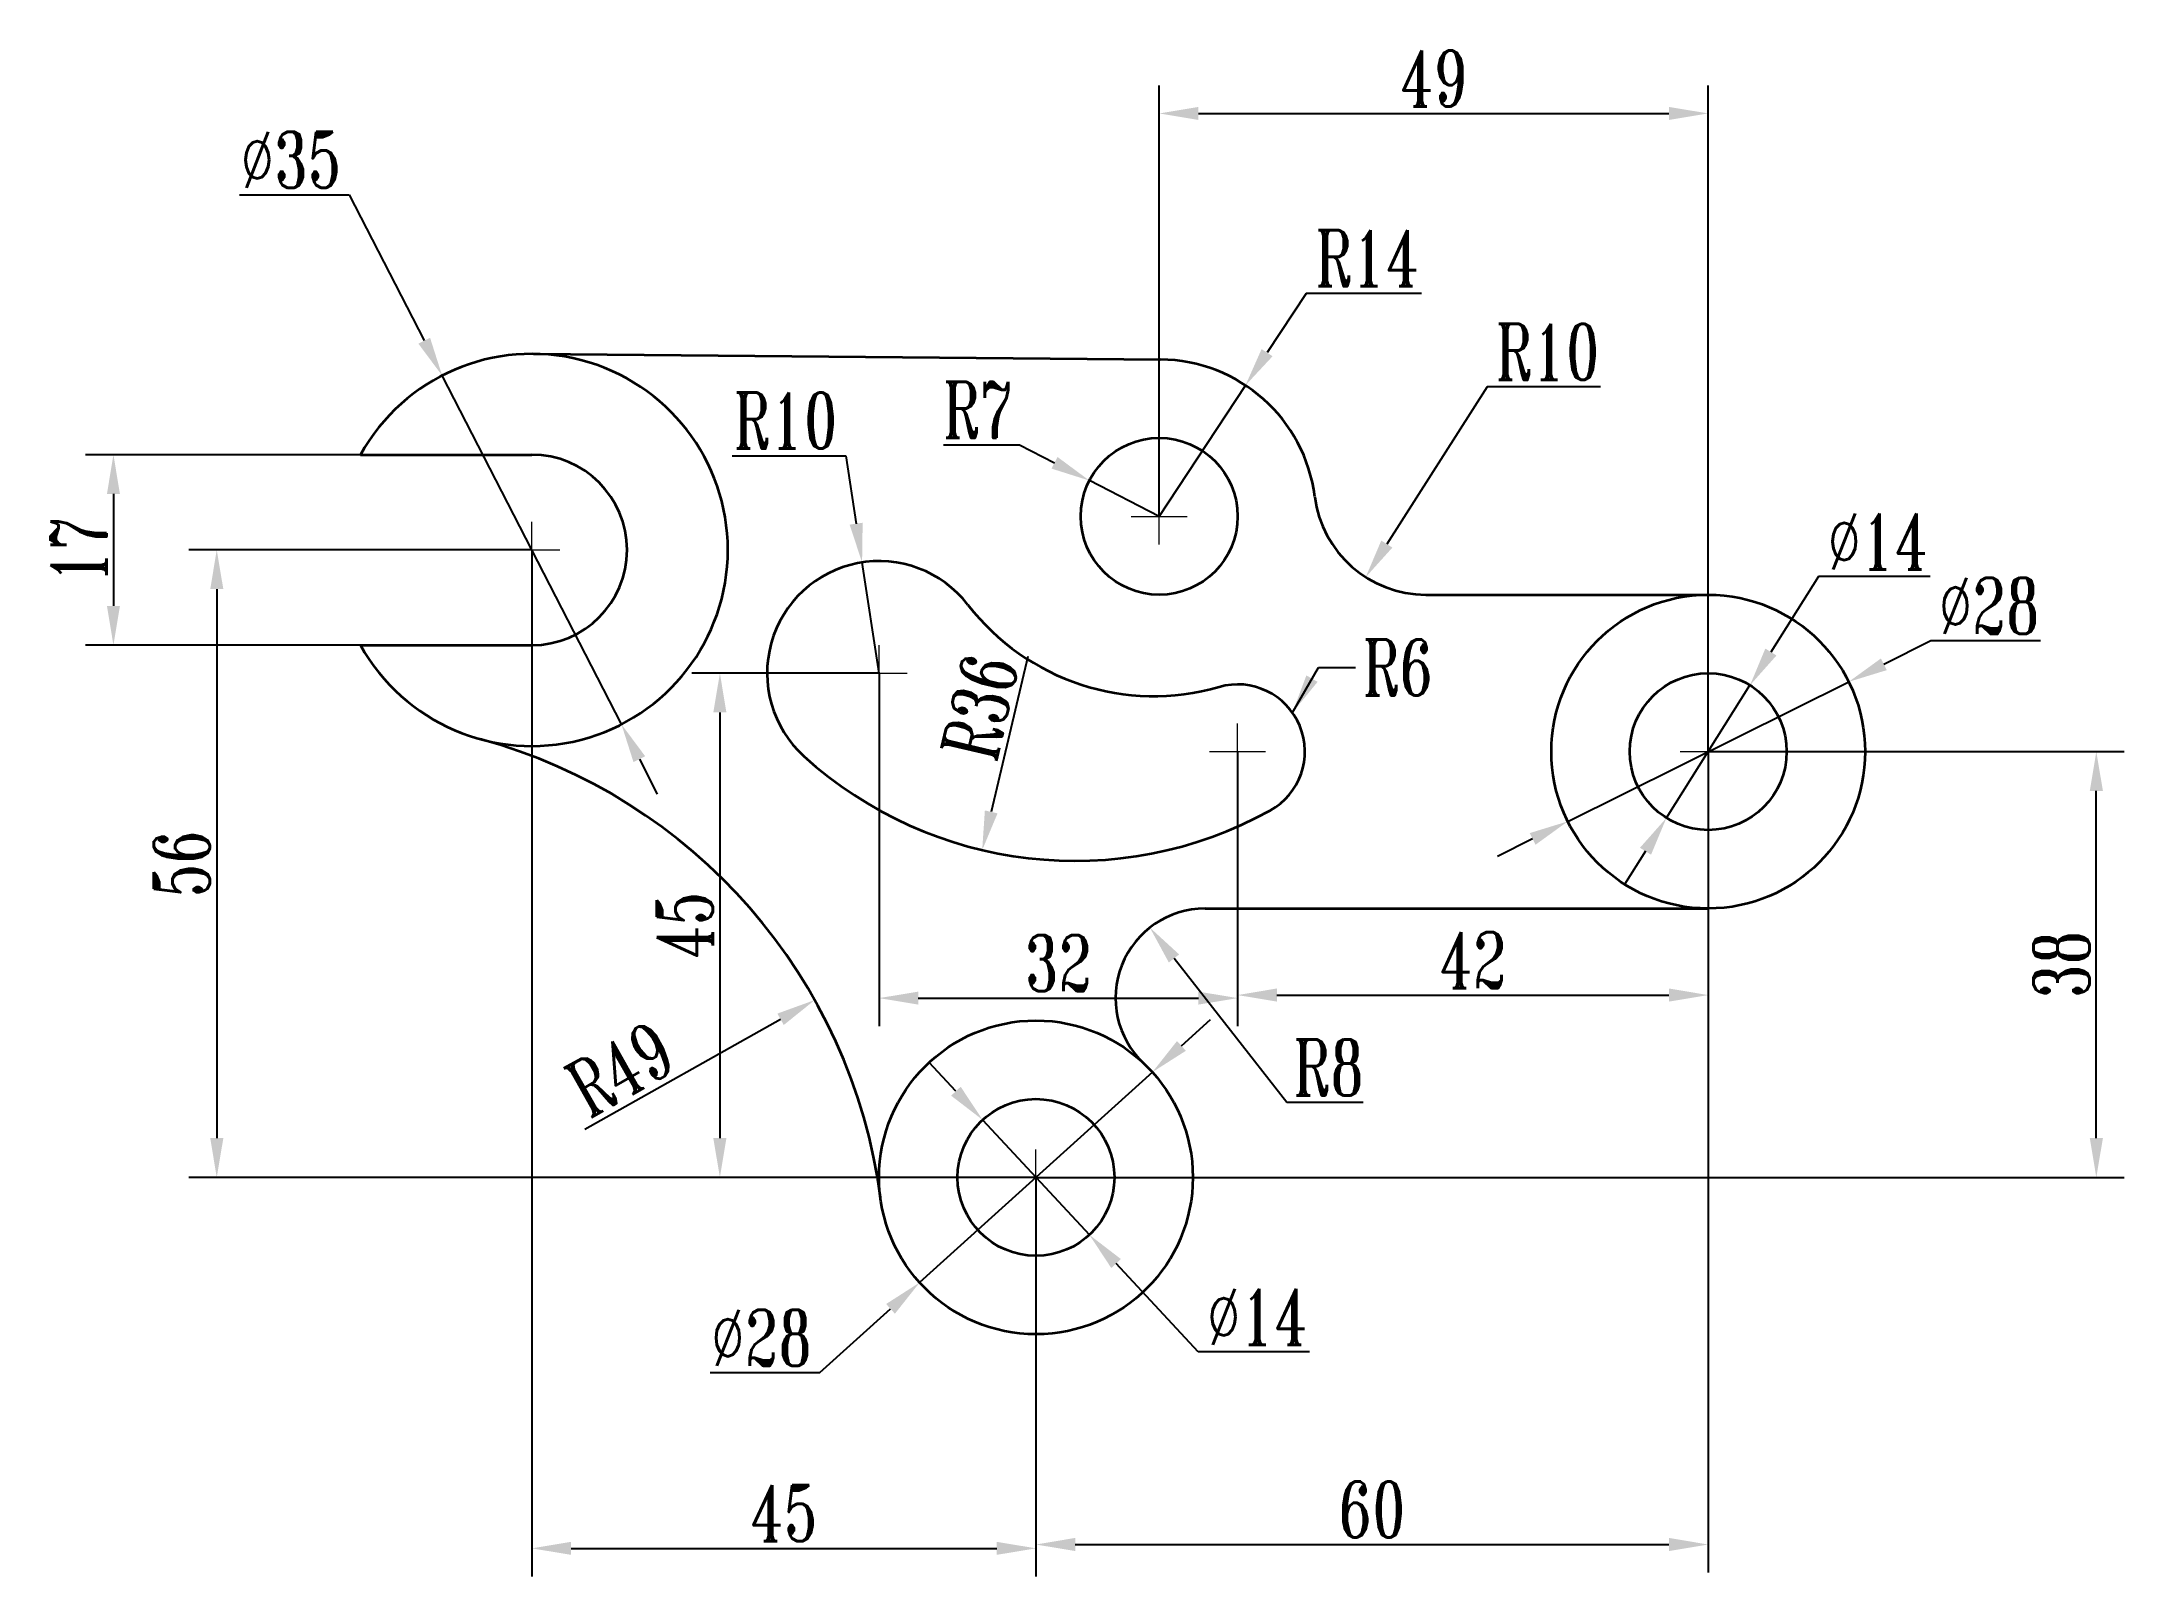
# Model space of a CAD drawing. Header units: millimetres. Extents: x 57 to 243, y 11 to 148.
import ezdxf

# ---------------------------------------------------------------- set-up
doc = ezdxf.new("R2010")
doc.units = ezdxf.units.MM
doc.linetypes.add('ACAD_ISO08W100', pattern=[36, 24, -3, 6, -3])
for name, color, linetype, lineweight in [('文本层', 212, 'Continuous', 13), ('点划线', 1, 'ACAD_ISO08W100', 13), ('轮廓线', 7, 'Continuous', 35)]:
    doc.layers.add(name, color=color, linetype=linetype, lineweight=lineweight)
doc.styles.add('数字与字母', font='romant.shx', dxfattribs={"width": 0.7})
doc.dimstyles.new('机械标注', dxfattribs={"dimtxt": 5, "dimasz": 3.5, "dimexe": 2.5, "dimexo": 0, "dimtad": 1, "dimtoh": 1, "dimdec": 1, "dimdsep": 46, "dimtxsty": '数字与字母', "dimcen": 2.5, "dimadec": 0, "dimazin": 0, "dimtfac": 1, "dimtdec": 1, "dimtmove": 0, "dimatfit": 3, "dimfxl": 0, "dimarcsym": 0})

# ---------------------------------------------------------------- blocks, each defined once
blk = doc.blocks.new('*D1')
at = {"layer": 'Defpoints', "color": 0}
for p in [(85.77, 111.51), (63.73, 94.51), (85.77, 94.51)]:
    blk.add_point(p, dxfattribs=at)
at = {"layer": '文本层', "color": 0, "lineweight": -2}
for p, q in [((85.77, 111.51), (61.23, 111.51)), ((63.73, 108.01), (63.73, 98.01)), ((85.77, 94.51), (61.23, 94.51))]:
    blk.add_line(p, q, dxfattribs=at)
at = {"layer": '文本层', "color": 0}
for points in [[(63.15, 108.01), (64.31, 108.01), (63.73, 111.51)], [(63.15, 98.01), (64.31, 98.01), (63.73, 94.51)]]:
    blk.add_solid(points, dxfattribs=at)
at = {"layer": '文本层', "color": 0, "insert": (60.6, 103.01), "char_height": 5, "attachment_point": 5, "rotation": 90, "style": '数字与字母'}
blk.add_mtext('17', dxfattribs=at)
blk = doc.blocks.new('*D2')
at = {"layer": 'Defpoints', "color": 0}
for p in [(101.07, 103.01), (72.95, 47.01), (146.07, 47.01)]:
    blk.add_point(p, dxfattribs=at)
at = {"layer": '文本层', "color": 0, "lineweight": -2}
for p, q in [((101.07, 103.01), (70.45, 103.01)), ((72.95, 99.51), (72.95, 50.51)), ((146.07, 47.01), (70.45, 47.01))]:
    blk.add_line(p, q, dxfattribs=at)
at = {"layer": '文本层', "color": 0}
for points in [[(72.37, 99.51), (73.54, 99.51), (72.95, 103.01)], [(72.37, 50.51), (73.54, 50.51), (72.95, 47.01)]]:
    blk.add_solid(points, dxfattribs=at)
at = {"layer": '文本层', "color": 0, "insert": (69.83, 75.01), "char_height": 5, "attachment_point": 5, "rotation": 90, "style": '数字与字母'}
blk.add_mtext('56', dxfattribs=at)
blk = doc.blocks.new('*D3')
at = {"layer": 'Defpoints', "color": 0}
for p in [(101.07, 103.01), (146.07, 47.01), (146.07, 13.9)]:
    blk.add_point(p, dxfattribs=at)
at = {"layer": '文本层', "color": 0, "lineweight": -2}
for p, q in [((101.07, 103.01), (101.07, 11.4)), ((146.07, 47.01), (146.07, 11.4)), ((104.57, 13.9), (142.57, 13.9))]:
    blk.add_line(p, q, dxfattribs=at)
at = {"layer": '文本层', "color": 0}
for points in [[(104.57, 14.48), (104.57, 13.32), (101.07, 13.9)], [(142.57, 14.48), (142.57, 13.32), (146.07, 13.9)]]:
    blk.add_solid(points, dxfattribs=at)
at = {"layer": '文本层', "color": 0, "insert": (123.57, 17.03), "char_height": 5, "attachment_point": 5, "style": '数字与字母'}
blk.add_mtext('45', dxfattribs=at)
blk = doc.blocks.new('*D4')
at = {"layer": 'Defpoints', "color": 0}
for p in [(206.07, 85.01), (146.07, 23.46), (206.07, 14.24)]:
    blk.add_point(p, dxfattribs=at)
at = {"layer": '文本层', "color": 0, "lineweight": -2}
for p, q in [((206.07, 85.01), (206.07, 11.74)), ((146.07, 23.46), (146.07, 11.74)), ((149.57, 14.24), (202.57, 14.24))]:
    blk.add_line(p, q, dxfattribs=at)
at = {"layer": '文本层', "color": 0}
for points in [[(149.57, 14.83), (149.57, 13.66), (146.07, 14.24)], [(202.57, 14.83), (202.57, 13.66), (206.07, 14.24)]]:
    blk.add_solid(points, dxfattribs=at)
at = {"layer": '文本层', "color": 0, "insert": (176.07, 17.37), "char_height": 5, "attachment_point": 5, "style": '数字与字母'}
blk.add_mtext('60', dxfattribs=at)
blk = doc.blocks.new('*D5')
at = {"layer": 'Defpoints', "color": 0}
for p in [(206.07, 85.01), (240.71, 85.01), (146.07, 47.01)]:
    blk.add_point(p, dxfattribs=at)
at = {"layer": '文本层', "color": 0, "lineweight": -2}
for p, q in [((206.07, 85.01), (243.21, 85.01)), ((240.71, 50.51), (240.71, 81.51)), ((146.07, 47.01), (243.21, 47.01))]:
    blk.add_line(p, q, dxfattribs=at)
at = {"layer": '文本层', "color": 0}
for points in [[(240.13, 81.51), (241.3, 81.51), (240.71, 85.01)], [(240.13, 50.51), (241.3, 50.51), (240.71, 47.01)]]:
    blk.add_solid(points, dxfattribs=at)
at = {"layer": '文本层', "color": 0, "insert": (237.59, 66.01), "char_height": 5, "attachment_point": 5, "rotation": 90, "style": '数字与字母'}
blk.add_mtext('38', dxfattribs=at)
blk = doc.blocks.new('*D6')
at = {"layer": 'Defpoints', "color": 0}
for p in [(206.07, 141.97), (157.07, 106.01), (206.07, 85.01)]:
    blk.add_point(p, dxfattribs=at)
at = {"layer": '文本层', "color": 0, "lineweight": -2}
for p, q in [((157.07, 106.01), (157.07, 144.47)), ((206.07, 85.01), (206.07, 144.47)), ((160.57, 141.97), (202.57, 141.97))]:
    blk.add_line(p, q, dxfattribs=at)
at = {"layer": '文本层', "color": 0}
for points in [[(160.57, 142.55), (160.57, 141.39), (157.07, 141.97)], [(202.57, 142.55), (202.57, 141.39), (206.07, 141.97)]]:
    blk.add_solid(points, dxfattribs=at)
at = {"layer": '文本层', "color": 0, "insert": (181.57, 145.1), "char_height": 5, "attachment_point": 5, "style": '数字与字母'}
blk.add_mtext('49', dxfattribs=at)
blk = doc.blocks.new('*D7')
at = {"layer": 'Defpoints', "color": 0}
for p in [(132.07, 92.01), (117.86, 47.01), (146.07, 47.01)]:
    blk.add_point(p, dxfattribs=at)
at = {"layer": '文本层', "color": 0, "lineweight": -2}
for p, q in [((132.07, 92.01), (115.36, 92.01)), ((117.86, 88.51), (117.86, 50.51)), ((146.07, 47.01), (115.36, 47.01))]:
    blk.add_line(p, q, dxfattribs=at)
at = {"layer": '文本层', "color": 0}
for points in [[(117.27, 88.51), (118.44, 88.51), (117.86, 92.01)], [(117.27, 50.51), (118.44, 50.51), (117.86, 47.01)]]:
    blk.add_solid(points, dxfattribs=at)
at = {"layer": '文本层', "color": 0, "insert": (114.73, 69.51), "char_height": 5, "attachment_point": 5, "rotation": 90, "style": '数字与字母'}
blk.add_mtext('45', dxfattribs=at)
blk = doc.blocks.new('*D8')
at = {"layer": 'Defpoints', "color": 0}
for p in [(132.07, 92.01), (164.07, 85.01), (164.07, 63.01)]:
    blk.add_point(p, dxfattribs=at)
at = {"layer": '文本层', "color": 0, "lineweight": -2}
for p, q in [((132.07, 92.01), (132.07, 60.51)), ((164.07, 85.01), (164.07, 60.51)), ((135.57, 63.01), (160.57, 63.01))]:
    blk.add_line(p, q, dxfattribs=at)
at = {"layer": '文本层', "color": 0}
for points in [[(135.57, 63.59), (135.57, 62.43), (132.07, 63.01)], [(160.57, 63.59), (160.57, 62.43), (164.07, 63.01)]]:
    blk.add_solid(points, dxfattribs=at)
at = {"layer": '文本层', "color": 0, "insert": (148.07, 66.14), "char_height": 5, "attachment_point": 5, "style": '数字与字母'}
blk.add_mtext('32', dxfattribs=at)
blk = doc.blocks.new('*D9')
at = {"layer": 'Defpoints', "color": 0}
for p in [(164.07, 74.29), (206.07, 74.08), (206.07, 63.28)]:
    blk.add_point(p, dxfattribs=at)
at = {"layer": '文本层', "color": 0, "lineweight": -2}
for p, q in [((164.07, 74.29), (164.07, 60.78)), ((206.07, 74.08), (206.07, 60.78)), ((167.57, 63.28), (202.57, 63.28))]:
    blk.add_line(p, q, dxfattribs=at)
at = {"layer": '文本层', "color": 0}
for points in [[(167.57, 63.87), (167.57, 62.7), (164.07, 63.28)], [(202.57, 63.87), (202.57, 62.7), (206.07, 63.28)]]:
    blk.add_solid(points, dxfattribs=at)
at = {"layer": '文本层', "color": 0, "insert": (185.07, 66.41), "char_height": 5, "attachment_point": 5, "style": '数字与字母'}
blk.add_mtext('42', dxfattribs=at)
blk = doc.blocks.new('*D10')
at = {"layer": 'Defpoints', "color": 0}
for p in [(156.23, 69.31), (161.17, 63.01)]:
    blk.add_point(p, dxfattribs=at)
at = {"layer": '文本层', "color": 0, "lineweight": -2}
for p, q in [((168.47, 53.7), (158.39, 66.55)), ((175.26, 53.7), (168.47, 53.7))]:
    blk.add_line(p, q, dxfattribs=at)
at = {"layer": '文本层', "color": 0}
blk.add_solid([(158.85, 66.91), (157.93, 66.19), (156.23, 69.31)], dxfattribs=at)
at = {"layer": '文本层', "color": 0, "insert": (172.18, 56.82), "char_height": 5, "attachment_point": 5, "style": '数字与字母'}
blk.add_mtext('R8', dxfattribs=at)
blk = doc.blocks.new('*D11')
at = {"layer": 'Defpoints', "color": 0}
for p in [(180.88, 109.01), (175.5, 100.58)]:
    blk.add_point(p, dxfattribs=at)
at = {"layer": '文本层', "color": 0, "lineweight": -2}
for p, q in [((186.35, 117.56), (177.38, 103.53)), ((196.47, 117.56), (186.35, 117.56))]:
    blk.add_line(p, q, dxfattribs=at)
at = {"layer": '文本层', "color": 0}
blk.add_solid([(176.89, 103.85), (177.88, 103.22), (175.5, 100.58)], dxfattribs=at)
at = {"layer": '文本层', "color": 0, "insert": (191.72, 120.69), "char_height": 5, "attachment_point": 5, "style": '数字与字母'}
blk.add_mtext('R10', dxfattribs=at)
blk = doc.blocks.new('*D12')
at = {"layer": 'Defpoints', "color": 0}
for p in [(164.77, 117.7), (157.07, 106.01)]:
    blk.add_point(p, dxfattribs=at)
at = {"layer": '文本层', "color": 0, "lineweight": -2}
for p, q in [((170.18, 125.91), (166.7, 120.62)), ((180.48, 125.91), (170.18, 125.91)), ((157.07, 106.01), (164.77, 117.7))]:
    blk.add_line(p, q, dxfattribs=at)
at = {"layer": '文本层', "color": 0}
blk.add_solid([(166.21, 120.94), (167.19, 120.3), (164.77, 117.7)], dxfattribs=at)
at = {"layer": '文本层', "color": 0, "insert": (175.64, 129.04), "char_height": 5, "attachment_point": 5, "style": '数字与字母'}
blk.add_mtext('R14', dxfattribs=at)
blk = doc.blocks.new('*D13')
at = {"layer": 'Defpoints', "color": 0}
for p in [(150.84, 109.2), (157.07, 106.01)]:
    blk.add_point(p, dxfattribs=at)
at = {"layer": '文本层', "color": 0, "lineweight": -2}
for p, q in [((137.82, 112.39), (144.61, 112.39)), ((144.61, 112.39), (147.72, 110.79)), ((157.07, 106.01), (150.84, 109.2))]:
    blk.add_line(p, q, dxfattribs=at)
at = {"layer": '文本层', "color": 0}
blk.add_solid([(147.99, 111.31), (147.46, 110.27), (150.84, 109.2)], dxfattribs=at)
at = {"layer": '文本层', "color": 0, "insert": (140.9, 115.51), "char_height": 5, "attachment_point": 5, "style": '数字与字母'}
blk.add_mtext('R7', dxfattribs=at)
blk = doc.blocks.new('*D14')
at = {"layer": 'Defpoints', "color": 0}
for p in [(130.55, 101.89), (132.07, 92.01)]:
    blk.add_point(p, dxfattribs=at)
at = {"layer": '文本层', "color": 0, "lineweight": -2}
for p, q in [((118.96, 111.42), (129.09, 111.42)), ((129.09, 111.42), (130.02, 105.35)), ((132.07, 92.01), (130.55, 101.89))]:
    blk.add_line(p, q, dxfattribs=at)
at = {"layer": '文本层', "color": 0}
blk.add_solid([(130.6, 105.44), (129.44, 105.27), (130.55, 101.89)], dxfattribs=at)
at = {"layer": '文本层', "color": 0, "insert": (123.71, 114.55), "char_height": 5, "attachment_point": 5, "style": '数字与字母'}
blk.add_mtext('R10', dxfattribs=at)
blk = doc.blocks.new('*D16')
at = {"layer": 'Defpoints', "color": 0}
for p in [(149.55, 111.26), (141.27, 76.22)]:
    blk.add_point(p, dxfattribs=at)
at = {"layer": '文本层', "color": 0, "lineweight": -2}
blk.add_line((145.35, 93.5), (142.08, 79.63), dxfattribs=at)
at = {"layer": '文本层', "color": 0}
blk.add_solid([(141.51, 79.76), (142.64, 79.5), (141.27, 76.22)], dxfattribs=at)
at = {"layer": '文本层', "color": 0, "insert": (141.08, 88.99), "char_height": 5, "attachment_point": 5, "rotation": 76.7107, "style": '数字与字母'}
blk.add_mtext('R36', dxfattribs=at)
blk = doc.blocks.new('*D17')
at = {"layer": 'Defpoints', "color": 0}
for p in [(126.33, 62.84), (83.6, 38.85)]:
    blk.add_point(p, dxfattribs=at)
at = {"layer": '文本层', "color": 0, "lineweight": -2}
blk.add_line((105.8, 51.31), (123.28, 61.12), dxfattribs=at)
at = {"layer": '文本层', "color": 0}
blk.add_solid([(122.99, 61.63), (123.56, 60.61), (126.33, 62.84)], dxfattribs=at)
at = {"layer": '文本层', "color": 0, "insert": (108.96, 56.67), "char_height": 5, "attachment_point": 5, "rotation": 29.3142, "style": '数字与字母'}
blk.add_mtext('R49', dxfattribs=at)
blk = doc.blocks.new('*D18')
at = {"layer": 'Defpoints', "color": 0}
for p in [(93.07, 118.57), (109.07, 87.45)]:
    blk.add_point(p, dxfattribs=at)
at = {"layer": '文本层', "color": 0, "lineweight": -2}
for p, q in [((74.99, 134.7), (84.78, 134.7)), ((84.78, 134.7), (91.47, 121.69)), ((109.07, 87.45), (93.07, 118.57)), ((110.67, 84.33), (112.27, 81.22))]:
    blk.add_line(p, q, dxfattribs=at)
at = {"layer": '文本层', "color": 0}
for points in [[(91.99, 121.95), (90.95, 121.42), (93.07, 118.57)], [(111.19, 84.6), (110.15, 84.07), (109.07, 87.45)]]:
    blk.add_solid(points, dxfattribs=at)
at = {"layer": '文本层', "color": 0, "insert": (79.57, 137.83), "char_height": 5, "attachment_point": 5, "style": '数字与字母'}
blk.add_mtext('∅35', dxfattribs=at)
blk = doc.blocks.new('*D20')
at = {"layer": 'Defpoints', "color": 0}
for p in [(141.31, 52.14), (150.84, 41.88)]:
    blk.add_point(p, dxfattribs=at)
at = {"layer": '文本层', "color": 0, "lineweight": -2}
for p, q in [((138.92, 54.7), (136.54, 57.27)), ((141.31, 52.14), (150.84, 41.88)), ((160.54, 31.45), (153.22, 39.32)), ((170.49, 31.45), (160.54, 31.45))]:
    blk.add_line(p, q, dxfattribs=at)
at = {"layer": '文本层', "color": 0}
for points in [[(139.35, 55.1), (138.5, 54.3), (141.31, 52.14)], [(153.65, 39.72), (152.79, 38.92), (150.84, 41.88)]]:
    blk.add_solid(points, dxfattribs=at)
at = {"layer": '文本层', "color": 0, "insert": (165.83, 34.57), "char_height": 5, "attachment_point": 5, "style": '数字与字母'}
blk.add_mtext('∅14', dxfattribs=at)
blk = doc.blocks.new('*D21')
at = {"layer": 'Defpoints', "color": 0}
for p in [(156.46, 56.4), (135.68, 37.62)]:
    blk.add_point(p, dxfattribs=at)
at = {"layer": '文本层', "color": 0, "lineweight": -2}
for p, q in [((159.06, 58.74), (161.65, 61.09)), ((156.46, 56.4), (135.68, 37.62)), ((126.78, 29.58), (133.09, 35.28)), ((116.99, 29.58), (126.78, 29.58))]:
    blk.add_line(p, q, dxfattribs=at)
at = {"layer": '文本层', "color": 0}
for points in [[(158.66, 59.18), (159.45, 58.31), (156.46, 56.4)], [(132.7, 35.71), (133.48, 34.84), (135.68, 37.62)]]:
    blk.add_solid(points, dxfattribs=at)
at = {"layer": '文本层', "color": 0, "insert": (121.57, 32.7), "char_height": 5, "attachment_point": 5, "style": '数字与字母'}
blk.add_mtext('∅28', dxfattribs=at)
blk = doc.blocks.new('*D22')
at = {"layer": 'Defpoints', "color": 0}
for p in [(209.8, 90.93), (202.34, 79.09)]:
    blk.add_point(p, dxfattribs=at)
at = {"layer": '文本层', "color": 0, "lineweight": -2}
for p, q in [((215.91, 100.65), (211.66, 93.9)), ((225.87, 100.65), (215.91, 100.65)), ((202.34, 79.09), (209.8, 90.93)), ((200.48, 76.12), (198.61, 73.16))]:
    blk.add_line(p, q, dxfattribs=at)
at = {"layer": '文本层', "color": 0}
for points in [[(211.17, 94.21), (212.16, 93.59), (209.8, 90.93)], [(199.98, 76.43), (200.97, 75.81), (202.34, 79.09)]]:
    blk.add_solid(points, dxfattribs=at)
at = {"layer": '文本层', "color": 0, "insert": (221.21, 103.77), "char_height": 5, "attachment_point": 5, "style": '数字与字母'}
blk.add_mtext('∅14', dxfattribs=at)
blk = doc.blocks.new('*D23')
at = {"layer": 'Defpoints', "color": 0}
for p in [(218.61, 91.24), (193.53, 78.78)]:
    blk.add_point(p, dxfattribs=at)
at = {"layer": '文本层', "color": 0, "lineweight": -2}
for p, q in [((225.93, 94.89), (221.74, 92.8)), ((235.72, 94.89), (225.93, 94.89)), ((193.53, 78.78), (218.61, 91.24)), ((190.4, 77.22), (187.27, 75.66))]:
    blk.add_line(p, q, dxfattribs=at)
at = {"layer": '文本层', "color": 0}
for points in [[(221.48, 93.32), (222, 92.28), (218.61, 91.24)], [(190.14, 77.74), (190.66, 76.7), (193.53, 78.78)]]:
    blk.add_solid(points, dxfattribs=at)
at = {"layer": '文本层', "color": 0, "insert": (231.14, 98.01), "char_height": 5, "attachment_point": 5, "style": '数字与字母'}
blk.add_mtext('∅28', dxfattribs=at)

msp = doc.modelspace()

# ---------------------------------------------------------------- linework, layer by layer
at = {"layer": '点划线'}
for p, q in [((157.07, 103.51), (157.07, 108.51)), ((154.57, 106.01), (159.57, 106.01)), ((101.07, 100.51), (101.07, 105.51)), ((98.57, 103.01), (103.57, 103.01)), ((132.07, 89.51), (132.07, 94.51)), ((129.57, 92.01), (134.57, 92.01)), ((164.07, 82.51), (164.07, 87.51)), ((206.07, 82.51), (206.07, 87.51)), ((161.57, 85.01), (166.57, 85.01)), ((203.57, 85.01), (208.57, 85.01)), ((146.07, 44.51), (146.07, 49.51)), ((143.57, 47.01), (148.57, 47.01))]:
    msp.add_line(p, q, dxfattribs=at)
at = {"layer": '轮廓线'}
for p, q in [((101.23, 120.51), (157.2, 120.01)), ((85.77, 111.51), (101.07, 111.51)), ((180.88, 99.01), (206.07, 99.01)), ((85.77, 94.51), (101.07, 94.51)), ((161.17, 71.01), (206.07, 71.01))]:
    msp.add_line(p, q, dxfattribs=at)
for centre, radius in [((157.07, 106.01), 7), ((206.07, 85.01), 14), ((206.07, 85.01), 7), ((146.07, 47.01), 14), ((146.07, 47.01), 7)]:
    msp.add_circle(centre, radius, dxfattribs=at)
for centre, radius, start, end in [((101.07, 103.01), 17.5, 209.0593, 150.9407), ((157.07, 106.01), 14, 7.1808, 89.4883), ((101.07, 103.01), 8.5, 270, 90), ((180.88, 109.01), 10, 187.1808, 270), ((132.07, 92.01), 10, 37.6774, 227.7647), ((156.61, 110.96), 21, 217.6774, 286.0494), ((164.07, 85.01), 6, 298.9544, 106.0494), ((83.6, 38.85), 49, 7.4463, 74.7704), ((149.55, 111.26), 36, 227.7647, 298.9544), ((161.17, 63.01), 8, 90, 226.6582)]:
    msp.add_arc(centre, radius, start, end, dxfattribs=at)

# ---------------------------------------------------------------- texts
at = {"layer": '文本层', "insert": (175.22, 95.02), "char_height": 5, "width": 3.5, "attachment_point": 1, "style": '数字与字母'}
msp.add_mtext('R6', dxfattribs=at)

# ---------------------------------------------------------------- dimensions: what is measured, and where the dimension line sits
at = {"layer": '文本层'}
for base, p1, p2, picture, middle in [((206.07, 141.97), (157.07, 106.01), (206.07, 85.01), '*D6', (181.57, 145.1)), ((146.07, 13.9), (101.07, 103.01), (146.07, 47.01), '*D3', (123.57, 17.03)), ((164.07, 63.01), (132.07, 92.01), (164.07, 85.01), '*D8', (148.07, 66.14)), ((206.07, 14.24), (146.07, 23.46), (206.07, 85.01), '*D4', (176.07, 17.37)), ((206.07, 63.28), (164.07, 74.29), (206.07, 74.08), '*D9', (185.07, 66.41))]:
    dim = msp.add_linear_dim(base=base, p1=p1, p2=p2, dimstyle='机械标注', dxfattribs=at)
    dim.commit()
    dim.dimension.update_dxf_attribs({"geometry": picture, "text_midpoint": middle})
for p1, p2, picture, middle in [((109.07, 87.45), (93.07, 118.57), '*D18', (79.57, 134.7)), ((202.34, 79.09), (209.8, 90.93), '*D22', (221.21, 100.65)), ((193.53, 78.78), (218.61, 91.24), '*D23', (231.14, 94.89)), ((141.31, 52.14), (150.84, 41.88), '*D20', (165.83, 31.45))]:
    dim = msp.add_diameter_dim_2p(p1=p1, p2=p2, dimstyle='机械标注', dxfattribs=at)
    dim.commit()
    dim.dimension.update_dxf_attribs({"geometry": picture, "text_midpoint": middle, "dimtype": 163})
for center, mpoint, picture, middle in [((157.07, 106.01), (164.77, 117.7), '*D12', (175.64, 125.91)), ((132.07, 92.01), (130.55, 101.89), '*D14', (123.71, 111.42)), ((149.55, 111.26), (141.27, 76.22), '*D16', (144.12, 88.27)), ((83.6, 38.85), (126.33, 62.84), '*D17', (110.49, 53.94))]:
    dim = msp.add_radius_dim(center=center, mpoint=mpoint, dimstyle='机械标注', dxfattribs=at)
    dim.commit()
    dim.dimension.update_dxf_attribs({"geometry": picture, "text_midpoint": middle, "dimtype": 164})
for center, mpoint, picture, middle in [((180.88, 109.01), (175.5, 100.58), '*D11', (186.35, 117.56)), ((161.17, 63.01), (156.23, 69.31), '*D10', (168.47, 53.7))]:
    dim = msp.add_radius_dim(center=center, mpoint=mpoint, dimstyle='机械标注', override={"dimtmove": 1}, dxfattribs=at)
    dim.commit()
    dim.dimension.update_dxf_attribs({"geometry": picture, "text_midpoint": middle, "dimtype": 164})
dim = msp.add_radius_dim(center=(157.07, 106.01), mpoint=(150.84, 109.2), dimstyle='机械标注', dxfattribs=at)
dim.commit()
dim.dimension.update_dxf_attribs({"geometry": '*D13', "text_midpoint": (140.9, 115.51)})
for base, p1, p2, picture, middle in [((63.73, 94.51), (85.77, 111.51), (85.77, 94.51), '*D1', (60.6, 103.01)), ((72.95, 47.01), (101.07, 103.01), (146.07, 47.01), '*D2', (69.83, 75.01)), ((117.86, 47.01), (132.07, 92.01), (146.07, 47.01), '*D7', (114.73, 69.51)), ((240.71, 85.01), (146.07, 47.01), (206.07, 85.01), '*D5', (237.59, 66.01))]:
    dim = msp.add_linear_dim(base=base, p1=p1, p2=p2, angle=90, dimstyle='机械标注', dxfattribs=at)
    dim.commit()
    dim.dimension.update_dxf_attribs({"geometry": picture, "text_midpoint": middle})
dim = msp.add_diameter_dim_2p(p1=(156.46, 56.4), p2=(135.68, 37.62), dimstyle='机械标注', dxfattribs=at)
dim.commit()
dim.dimension.update_dxf_attribs({"geometry": '*D21', "text_midpoint": (121.57, 32.7)})

# ---------------------------------------------------------------- leaders
at = {"layer": '文本层', "annotation_type": 0, "has_hookline": 1, "hookline_direction": 0, "text_width": 6.17}
msp.add_leader([(168.96, 88.49), (171.28, 92.52), (174.6, 92.52)], dimstyle='机械标注', override={"dimgap": 0.625, "dimtad": 0}, dxfattribs=at)

doc.saveas('drawing.dxf')
